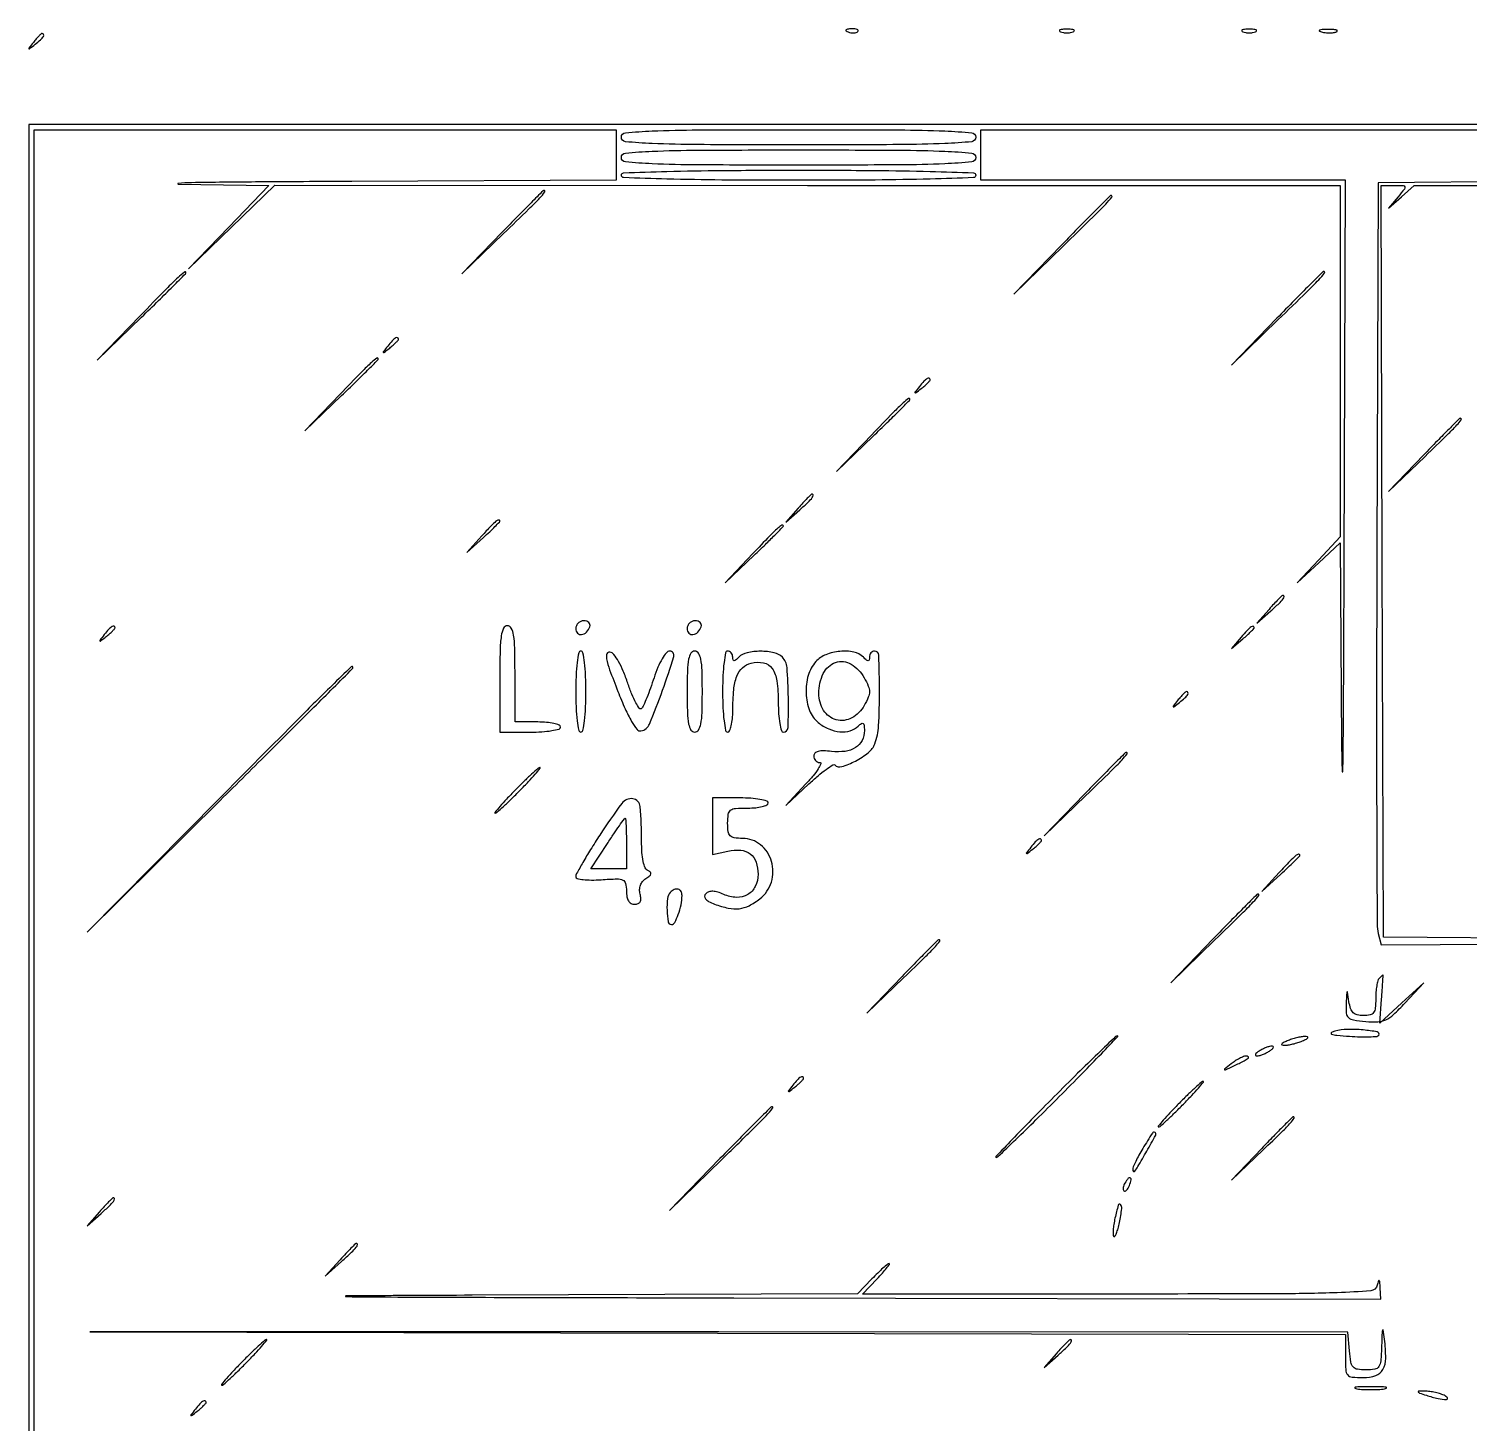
# Model space of a CAD drawing. Extents: x 121 to 921, y 24 to 639.
# Drawn here: x 121 to 405.5, y 353.5 to 628.9 of the extents above; entities that cross this region are included whole.
import ezdxf

# ---------------------------------------------------------------- set-up
doc = ezdxf.new("R2010")
doc.units = 0

msp = doc.modelspace()

# ---------------------------------------------------------------- linework, layer by layer
for points in [[(282.8125, 628.316886, 0.051402), (283.359369, 628.160852, 0.05415), (283.916927, 628.123424, 0.060344), (284.402231, 628.202593, 0.126455), (284.729167, 628.395833, 0.296942), (284.77538, 628.614691, 0.208169), (284.592839, 628.799335, 0.077125), (284.112848, 628.910055, 0.028489), (283.416667, 628.921053, 0.018894), (282.670344, 628.862007, 0.168741), (282.37858, 628.720685, 0.470617), (282.395823, 628.538436, 0.054073)], [(324.75, 628.337719, 0.057986), (325.320008, 628.181385, 0.037979), (326, 628.12966, 0.037979), (326.679992, 628.181385, 0.057986), (327.25, 628.337719, 0.174857), (327.459382, 628.525001, 0.447206), (327.398438, 628.693942, 0.078554), (326.89144, 628.810911, 0.017491), (326, 628.842105, 0.017491), (325.10856, 628.810911, 0.078554), (324.601562, 628.693942, 0.447206), (324.540618, 628.525001, 0.174857)], [(360.75, 628.337719, 0.057986), (361.320008, 628.181385, 0.037979), (362, 628.12966, 0.037979), (362.679992, 628.181385, 0.057986), (363.25, 628.337719, 0.174857), (363.459382, 628.525001, 0.447206), (363.398438, 628.693942, 0.078554), (362.89144, 628.810911, 0.017491), (362, 628.842105, 0.017491), (361.10856, 628.810911, 0.078554), (360.601562, 628.693942, 0.447206), (360.540618, 628.525001, 0.174857)], [(376.269032, 628.307009, 0.037336), (377.036634, 628.167106, 0.029507), (377.880008, 628.127736, 0.030339), (378.671085, 628.185595, 0.06278), (379.269032, 628.344063, 0.31318), (379.386009, 628.52287, 0.333666), (379.257153, 628.684921, 0.052471), (378.580113, 628.787295, 0.014395), (377.5, 628.805051, 0.012823), (376.431793, 628.764444, 0.080377), (375.900903, 628.643467, 0.597527), (375.883358, 628.48334, 0.087174)], [(121.872445, 626.25, 0.001576), (120.99236, 625.120493, 0.377591), (121, 625, 0.377591), (121.120493, 624.99236, 0.001576), (122.25, 625.872445, 0.017685), (123.306759, 626.76332, 0.065617), (123.869516, 627.426111, 0.241985), (123.90695, 627.806605, 0.307699), (123.622445, 628, 0.184603), (123.410139, 627.91885, 0.013803), (122.952641, 627.485937, 0.017649), (122.425681, 626.920402, 0.012436)], [(308, 607.5, -0.387573), (307.194126, 606.616525, -0.012245), (301.916667, 606.260714, -0.009549), (292.873985, 606.046062, -0.001159), (273, 606, -0.001159), (253.126015, 606.046062, -0.009549), (244.083333, 606.260714, -0.012245), (238.805874, 606.616525, -0.387573), (238, 607.5, -0.387573), (238.805874, 608.383475, -0.012245), (244.083333, 608.739286, -0.009549), (253.126015, 608.953938, -0.001159), (273, 609, -0.001159), (292.873985, 608.953938, -0.009549), (301.916667, 608.739286, -0.012245), (307.194126, 608.383475, -0.387573)], [(308, 603.5, -0.387573), (307.194126, 602.616525, -0.012245), (301.916667, 602.260714, -0.009549), (292.873985, 602.046062, -0.001159), (273, 602, -0.001159), (253.126015, 602.046062, -0.009549), (244.083333, 602.260714, -0.012245), (238.805874, 602.616525, -0.387573), (238, 603.5, -0.387573), (238.805874, 604.383475, -0.012245), (244.083333, 604.739286, -0.009549), (253.126015, 604.953938, -0.001159), (273, 605, -0.001159), (292.873985, 604.953938, -0.009549), (301.916667, 604.739286, -0.012245), (307.194126, 604.383475, -0.387573)], [(308, 600, -0.404189), (307.541929, 599.525919, -0.001446), (299, 599.257143, -0.005177), (288.148524, 599.059512, -0.001964), (273, 599, -0.001964), (257.851476, 599.059512, -0.005177), (247, 599.257143, -0.001446), (238.458071, 599.525919, -0.404189), (238, 600, -0.404189), (238.458071, 600.474081, -0.001446), (247, 600.742857, -0.005177), (257.851476, 600.940488, -0.001964), (273, 601, -0.001964), (288.148524, 600.940488, -0.005177), (299, 600.742857, -0.001446), (307.541929, 600.474081, -0.404189)], [(214.47654, 588.75), (206.5, 580.5), (214.75, 588.47654, 0.001254), (219.74677, 593.331984, 0.011243), (221.885156, 595.516407, 0.026504), (222.877726, 596.696578, 0.618992), (222.72654, 597, 0.198516), (222.540372, 596.923053, 0.000381), (220.1903, 594.576563, 0.002609), (217.554356, 591.912967, 0.001604)], [(324.98025, 586.25), (315.5, 576.5), (325.25, 585.98025, 0.001007), (331.163067, 591.752924, 0.009415), (333.657753, 594.292058, 0.019449), (334.879217, 595.687974, 0.630699), (334.73025, 596, 0.198636), (334.545559, 595.923614, 0.000266), (331.754915, 593.135937, 0.002175), (328.634394, 589.988149, 0.001332)], [(142.977922, 572.25), (134.5, 563.5), (143.25, 571.977922, 0.001502), (146.604694, 575.247893, 0.002446), (149.429688, 578.045378, 0.000336), (151.923259, 580.5423, 0.198563), (152, 580.727922, 0.623476), (151.69344, 580.878203, 0.023779), (150.441727, 579.809342, 0.01056), (148.139089, 577.552145, 0.001159)], [(367.479151, 571.75), (358.5, 562.5), (367.75, 571.479151, 0.001078), (373.357581, 576.946062, 0.009955), (375.733542, 579.366938, 0.021452), (376.878704, 580.690584, 0.627342), (376.729151, 581, 0.198603), (376.544018, 580.923445, 0.000298), (373.900238, 578.282812, 0.002303), (370.941228, 575.296421, 0.001412)], [(191.872445, 566.25, 0.001576), (190.99236, 565.120493, 0.377591), (191, 565, 0.377591), (191.120493, 564.99236, 0.001576), (192.25, 565.872445, 0.012436), (192.920402, 566.425681, 0.017649), (193.485938, 566.952641, 0.013803), (193.91885, 567.410139, 0.184603), (194, 567.622445, 0.307699), (193.806605, 567.90695, 0.241985), (193.426111, 567.869516, 0.065617), (192.76332, 567.306759, 0.017685)], [(182.47318, 556.75), (175.5, 549.5), (182.75, 556.47318, 0.001857), (185.529511, 559.166504, 0.003008), (187.870313, 561.479305, 0.000505), (189.922571, 563.535715, 0.198387), (190, 563.72318, 0.60757), (189.703881, 563.876915, 0.033553), (188.665349, 563.036831, 0.012912), (186.717269, 561.136249, 0.001495)], [(296.872445, 558.25, 0.001576), (295.99236, 557.120493, 0.377591), (296, 557, 0.377591), (296.120493, 556.99236, 0.001576), (297.25, 557.872445, 0.012436), (297.920402, 558.425681, 0.017649), (298.485937, 558.952641, 0.013803), (298.91885, 559.410139, 0.184603), (299, 559.622445, 0.307699), (298.806605, 559.90695, 0.241985), (298.426111, 559.869516, 0.065617), (297.76332, 559.306759, 0.017685)], [(287.47318, 548.75), (280.5, 541.5), (287.75, 548.47318, 0.001857), (290.529511, 551.166504, 0.003008), (292.870313, 553.479305, 0.000505), (294.922571, 555.535715, 0.198387), (295, 555.72318, 0.60757), (294.703881, 555.876915, 0.033553), (293.665349, 555.036831, 0.012912), (291.717269, 553.136249, 0.001495)], [(396.47318, 544.75), (389.5, 537.5), (396.75, 544.47318, 0.001495), (401.136249, 548.717269, 0.012912), (403.036831, 550.665349, 0.033553), (403.876915, 551.703881, 0.60757), (403.72318, 552, 0.198387), (403.535715, 551.922571, 0.000505), (401.479305, 549.870312, 0.003008), (399.166504, 547.529511, 0.001857)], [(272.924314, 534.25), (270.5, 531.5), (273.25, 533.924314, 0.007047), (274.901388, 535.422009, 0.038158), (275.720118, 536.311864, 0.157803), (275.891157, 536.773973, 0.426412), (275.674314, 537, 0.194102), (275.471891, 536.918342, 0.004632), (274.732156, 536.192188, 0.009492), (273.876984, 535.303915, 0.006223)], [(210.437091, 528.75), (207.5, 525.5), (210.75, 528.437091, 0.004953), (211.995657, 529.585435, 0.007681), (213.045312, 530.603329, 0.003116), (213.918954, 531.487928, 0.195675), (214, 531.687091, 0.469811), (213.760705, 531.885551, 0.126516), (213.245213, 531.644302, 0.031436), (212.239026, 530.702672, 0.005203)], [(263.96584, 525.25), (258.5, 519.5), (264.25, 524.96584, 0.002429), (266.454324, 527.081711, 0.003903), (268.310938, 528.909561, 0.000843), (269.921604, 530.525668, 0.198036), (270, 530.71584, 0.580622), (269.718401, 530.876586, 0.050698), (268.887147, 530.26449, 0.016599), (267.293238, 528.721355, 0.00208)], [(365.924314, 514.25), (363.5, 511.5), (366.25, 513.924314, 0.007047), (367.901388, 515.422009, 0.038158), (368.720118, 516.311864, 0.157803), (368.891157, 516.773973, 0.426412), (368.674314, 517, 0.194102), (368.471891, 516.918342, 0.004632), (367.732156, 516.192188, 0.009492), (366.876984, 515.303915, 0.006223)], [(135.872445, 509.25, 0.001576), (134.99236, 508.120493, 0.377591), (135, 508, 0.377591), (135.120493, 507.99236, 0.001576), (136.25, 508.872445, 0.012436), (136.920402, 509.425681, 0.017649), (137.485938, 509.952641, 0.013803), (137.91885, 510.410139, 0.184603), (138, 510.622445, 0.307699), (137.806605, 510.90695, 0.241985), (137.426111, 510.869516, 0.065617), (136.76332, 510.306759, 0.017685)], [(214, 500.5), (214, 490), (220, 490, 0.015416), (222.316313, 490.071434, 0.025878), (224.25, 490.291667, 0.024068), (225.696775, 490.604992, 0.339565), (226, 491, 0.31052), (225.732972, 491.388512, 0.036969), (224.678125, 491.70625, 0.033738), (223.224757, 491.927717, 0.020945), (221.5, 492), (217, 492), (217, 501.5, 0.005528), (216.944052, 506.560229, 0.033635), (216.710526, 509.166667, 0.080293), (216.261374, 510.536487, 0.280451), (215.5, 511, 0.292784), (214.729954, 510.506808, 0.072528), (214.285714, 509, 0.030643), (214.054606, 506.139949, 0.004841)], [(229, 510.416667, 0.190724), (229.346973, 509.540134, 0.244413), (230.153639, 509.257027, 0.165501), (231.122932, 509.749304, 0.113253), (231.770833, 510.8125, 0.134046), (231.795817, 511.264262, 0.144529), (231.585286, 511.651172, 0.119977), (231.158616, 511.910766, 0.077096), (230.583333, 512, 0.099038), (229.979073, 511.879125, 0.097945), (229.465104, 511.534896, 0.097945), (229.120875, 511.020927, 0.099038)], [(251, 510.416667, 0.190724), (251.346973, 509.540134, 0.244413), (252.153639, 509.257027, 0.165501), (253.122932, 509.749304, 0.113253), (253.770833, 510.8125, 0.134046), (253.795817, 511.264262, 0.144529), (253.585286, 511.651172, 0.119977), (253.158616, 511.910766, 0.077096), (252.583333, 512, 0.099038), (251.979073, 511.879125, 0.097945), (251.465104, 511.534896, 0.097945), (251.120875, 511.020927, 0.099038)], [(360.404988, 508.75), (358.5, 506.5), (360.75, 508.404988, 0.008332), (361.612165, 509.159969, 0.012381), (362.339063, 509.851732, 0.007508), (362.918017, 510.44834, 0.191119), (363, 510.654988, 0.372044), (362.789444, 510.898791, 0.197337), (362.373826, 510.795506, 0.048385), (361.598996, 510.102181, 0.010402)], [(229, 498, 0.010616), (229.067911, 494.801826, 0.020476), (229.28125, 492.25, 0.01702), (229.586179, 490.340974, 0.358912), (230, 490, 0.358912), (230.413821, 490.340974, 0.01702), (230.71875, 492.25, 0.020476), (230.932089, 494.801826, 0.010616), (231, 498, 0.010616), (230.932089, 501.198174, 0.020476), (230.71875, 503.75, 0.01702), (230.413821, 505.659026, 0.358912), (230, 506, 0.358912), (229.586179, 505.659026, 0.01702), (229.28125, 503.75, 0.020476), (229.067911, 501.198174, 0.010616)], [(237.320313, 498.044078, 0.011153), (238.770725, 494.588588, 0.027054), (240.032709, 492.127456, 0.032008), (241.111282, 490.523171, 0.283741), (241.874221, 490.234295, 0.250489), (243.548457, 491.593375, 0.013081), (246.14904, 498.260927, 0.012952), (248.354468, 504.919934, 0.503169), (247.552932, 506, 0.225987), (246.89576, 505.686991, 0.037276), (246.071933, 504.501383, 0.033656), (245.225937, 502.81704, 0.021116), (244.457446, 500.75, -0.007825), (243.749284, 498.678276, -0.010033), (243.029904, 496.796172, -0.008135), (242.373818, 495.250509, -0.080731), (241.989579, 494.6625, -0.473134), (241.576865, 494.684381, -0.03434), (240.878144, 495.785781, -0.028584), (240.080542, 497.482105, -0.015173), (239.279634, 499.6625, 0.01905), (238.385831, 502.038725, 0.031231), (237.431105, 503.96422, 0.03497), (236.505203, 505.33915, 0.181093), (235.737447, 505.809783, 0.367916), (235.154165, 505.480855, 0.139215), (235.07793, 504.474107, 0.038042), (235.690679, 502.319865, 0.005484)], [(251, 498, 0.006994), (251.05863, 493.808516, 0.039364), (251.296875, 491.583333, 0.093584), (251.753078, 490.413981, 0.258593), (252.5, 490, 0.258593), (253.246922, 490.413981, 0.093584), (253.703125, 491.583333, 0.039364), (253.94137, 493.808516, 0.006994), (254, 498, 0.006994), (253.94137, 502.191484, 0.039364), (253.703125, 504.416667, 0.093584), (253.246922, 505.586019, 0.258593), (252.5, 506, 0.258593), (251.753078, 505.586019, 0.093584), (251.296875, 504.416667, 0.039364), (251.05863, 502.191484, 0.006994)], [(258, 498, 0.010616), (258.067911, 494.801826, 0.020476), (258.28125, 492.25, 0.01702), (258.586179, 490.340974, 0.358912), (259, 490, 0.30286), (259.388678, 490.259205, 0.040109), (259.710261, 491.248438, 0.035558), (259.936084, 492.621157, 0.022191), (260.013655, 494.25, -0.021567), (260.205312, 498.382949, -0.069865), (260.827183, 501.051272, -0.113497), (261.945309, 502.705085, -0.126764), (263.632478, 503.622606, -0.110597), (266.09688, 503.685724, -0.194933), (267.774875, 502.587004, -0.119908), (268.727162, 500.112385, -0.03218), (269, 495.877555, 0.015847), (269.071723, 493.615155, 0.026292), (269.292535, 491.719389, 0.024601), (269.606453, 490.300385, 0.33803), (270, 490, 0.404247), (270.928845, 490.897657, 0.011916), (270.990271, 496.851156, 0.014966), (270.733346, 502.761579, 0.179911), (269.8, 504.8, 0.145505), (268.166026, 505.685055, 0.051905), (265.5, 505.962564, 0.051905), (262.833974, 505.685055, 0.145505), (261.2, 504.8, -0.018208), (260.578624, 504.222304, -0.180052), (260.25, 504.1, -0.354955), (260.056215, 504.257401, -0.051663), (260, 504.8, 0.081935), (259.924388, 505.25832, 0.092192), (259.70625, 505.6475, 0.100665), (259.381414, 505.907722, 0.119248), (259, 506, 0.358912), (258.586179, 505.659026, 0.01702), (258.28125, 503.75, 0.020476), (258.067911, 501.198174, 0.010616)], [(276.427715, 503.920126, 0.114894), (274.911598, 501.189067, 0.079134), (274.486022, 497.661356, 0.081005), (275.173996, 494.259366, 0.133013), (276.883511, 491.893243, 0.068164), (278.956355, 490.63789, 0.080442), (281.177035, 490.075857, 0.091635), (283.221865, 490.271555, 0.12749), (284.8, 491.2, -0.039607), (285.407191, 491.717925, -0.325427), (285.75, 491.717176, -0.216617), (285.955663, 491.351845, -0.021525), (286, 490.322445, -0.116363), (285.537579, 488.362368, -0.135818), (284.260968, 486.945442, -0.110706), (282.204633, 486.201929, -0.060737), (279.513773, 486.188185, 0.021995), (277.914677, 486.303896, 0.069123), (276.847206, 486.186242, 0.129923), (276.233094, 485.84579, 0.204323), (276, 485.299199, 0.091449), (276.091479, 484.803219, 0.095834), (276.353366, 484.38164, 0.099512), (276.743987, 484.09953, 0.107184), (277.202948, 484, -0.535305), (277.396245, 483.709937, -0.044778), (276.891611, 482.751562, -0.029447), (275.886698, 481.38205, -0.014295), (274.453831, 479.75), (270.501767, 475.5), (275.061689, 479.772528, -0.011188), (276.847857, 481.3726, -0.018365), (278.436951, 482.635183, -0.012737), (279.758792, 483.557464, -0.356305), (280.148648, 483.518019, 0.278946), (281.545329, 483.17425, 0.045467), (284.233901, 484.29073, 0.046694), (286.820021, 485.976918, 0.134901), (288.071408, 487.687818, 0.078086), (288.821491, 491.251247, 0.013878), (288.984554, 498.085375, 0.007056), (288.856934, 505.170161, 0.404836), (288, 506, 0.119248), (287.618586, 505.907722, 0.100665), (287.29375, 505.6475, 0.092192), (287.075612, 505.25832, 0.081935), (287, 504.8, -0.051663), (286.943785, 504.257401, -0.354955), (286.75, 504.1, -0.180052), (286.421376, 504.222304, -0.018208), (285.8, 504.8, 0.147787), (283.912875, 505.811297, 0.073156), (281.173334, 505.955107, 0.070974), (278.406432, 505.29172, 0.115055)], [(285.968457, 500.75, -0.026218), (286.773714, 499.107056, -0.101253), (286.99983, 498, -0.101231), (286.772984, 496.892967, -0.0262), (285.966582, 495.25, -0.140939), (283.508084, 492.807673, -0.192906), (280.442952, 492.435173, -0.191521), (277.952761, 494.28402, -0.139312), (277, 497.63717, -0.111947), (277.89294, 501.57541, -0.200313), (280.326928, 503.751308, -0.222519), (283.373236, 503.43388, -0.130972)], [(158.492788, 476.75), (132.5, 450.5), (158.75, 476.492788, 0.000463), (168.815108, 486.477766, 0.000767), (177.289062, 494.92575, 0.000033), (184.925723, 502.563432, 0.198878), (185, 502.742788, 0.660446), (184.653942, 502.890499, 0.002916), (180.804257, 499.159308, 0.00337), (174.358944, 492.753291, 0.00031)], [(347.872445, 496.25, 0.001576), (346.99236, 495.120493, 0.377591), (347, 495, 0.377591), (347.120493, 494.99236, 0.001576), (348.25, 495.872445, 0.017685), (349.306759, 496.76332, 0.065617), (349.869516, 497.426111, 0.241985), (349.90695, 497.806605, 0.307699), (349.622445, 498, 0.184603), (349.410139, 497.91885, 0.013803), (348.952641, 497.485937, 0.017649), (348.425681, 496.920402, 0.012436)], [(329.47654, 477.75), (321.5, 469.5), (329.75, 477.47654, 0.001254), (334.74677, 482.331984, 0.011243), (336.885156, 484.516407, 0.026504), (337.877726, 485.696578, 0.618992), (337.72654, 486, 0.198516), (337.540372, 485.923053, 0.000381), (335.1903, 483.576563, 0.002609), (332.554356, 480.912967, 0.001604)], [(217, 478.5, 0.005315), (215.341221, 476.773493, 0.009649), (214.027781, 475.321875, 0.005222), (213.018986, 474.138017, 0.636069), (213.083584, 474, 0.183746), (213.40394, 474.121842, 0.003583), (214.734031, 475.321875, 0.008106), (216.271216, 476.775353, 0.005286), (218, 478.5, 0.005315), (219.658779, 480.226507, 0.009649), (220.972219, 481.678125, 0.005222), (221.981014, 482.861983, 0.636069), (221.916416, 483, 0.183746), (221.59606, 482.878158, 0.003583), (220.265969, 481.678125, 0.008106), (218.728784, 480.224647, 0.005286)], [(233.75, 469.672303, 0.005446), (231.929947, 466.806647, 0.007955), (230.39513, 464.24064, 0.004389), (229.159418, 462.053915, 0.126904), (228.999378, 461.435219, 0.347224), (229.272372, 461.089032, 0.029374), (230.467872, 460.876509, 0.02908), (232.082316, 460.781051, 0.017527), (233.999378, 460.846513, -0.008894), (237.152455, 461.008712, -0.114602), (238.301889, 460.782166, -0.239189), (238.841005, 460.113349, -0.052267), (239, 458.596513, 0.042977), (239.098024, 457.458179, 0.096569), (239.405654, 456.651531, 0.132401), (239.917879, 456.173729, 0.12245), (240.616631, 456, 0.088388), (241.310021, 456.123539, 0.181583), (241.721622, 456.478674, 0.142011), (241.85692, 457.090827, 0.047828), (241.709635, 458.002357, -0.072226), (241.609344, 458.897476, -0.08075), (241.776334, 459.748435, -0.082529), (242.199433, 460.488062, -0.079981), (242.843003, 461.060398, 0.028527), (243.581302, 461.59228, 0.160737), (243.840297, 461.995716, 0.281893), (243.735869, 462.336239, 0.08165), (243.25, 462.641374, -0.200079), (242.721705, 463.177517, -0.043259), (242.333193, 464.448682, -0.034813), (242.08045, 466.234984, -0.017741), (242, 468.501546, 0.020552), (241.720008, 475.310618, 0.350262), (240.283632, 476.833998, 0.274784), (238.098876, 475.922218, 0.015592)], [(256, 471.420545), (256, 465.841089), (259.040959, 466.508996, -0.07551), (261.568856, 466.674735, -0.143915), (263.450775, 465.942357, -0.148075), (264.603172, 464.32741, -0.081623), (265, 461.912739, -0.11258), (264.457304, 459.533021, -0.149294), (262.960182, 457.909226, -0.142031), (260.747623, 457.350412, -0.098502), (258.221381, 457.944993, 0.031762), (257.04226, 458.394243, 0.065328), (256.070464, 458.561109, 0.087895), (255.290025, 458.454502, 0.119134), (254.685035, 458.085035, 0.172672), (254.443029, 457.57552, 0.202517), (254.599077, 457.06778, 0.099456), (255.237168, 456.557315, 0.028296), (256.40226, 456.037161, 0.03676), (259.129246, 455.223888, 0.08303), (261.275087, 455.115074, 0.089689), (263.235193, 455.708357, 0.048464), (265.365141, 457.07258, 0.152625), (267.633134, 460.377989, 0.145473), (267.672021, 464.456271, 0.153653), (265.50157, 467.738166, 0.172061), (261.943296, 469, -0.032159), (260.296639, 469.106019, -0.168145), (259.495275, 469.504816, -0.164834), (259.103024, 470.318649, -0.030609), (259, 472, -0.033956), (259.120733, 473.775737, -0.200505), (259.583333, 474.5625, -0.14616), (260.561635, 474.923201, -0.015744), (263, 475, 0.023598), (264.532944, 475.07239, 0.037669), (265.825, 475.29375, 0.04382), (266.748945, 475.612873, 0.295869), (267, 476, 0.332234), (266.707933, 476.391033, 0.026982), (265.384375, 476.70625, 0.027868), (263.60834, 476.927854, 0.017105), (261.5, 477), (256, 477)], [(239, 468), (239, 463), (235.492314, 463), (231.984628, 463), (235.242314, 467.982033, -0.003135), (236.509192, 469.893222, -0.005029), (237.616492, 471.505871, -0.001271), (238.59686, 472.895798, -0.224199), (238.75, 472.982033, -0.417659), (238.851186, 472.893371, -0.002465), (238.926562, 471.525972, -0.007847), (238.982038, 469.915986, -0.004687)], [(318.872445, 467.25, 0.001576), (317.99236, 466.120493, 0.377591), (318, 466, 0.377591), (318.120493, 465.99236, 0.001576), (319.25, 466.872445, 0.012436), (319.920402, 467.425681, 0.017649), (320.485937, 467.952641, 0.013803), (320.91885, 468.410139, 0.184603), (321, 468.622445, 0.307699), (320.806605, 468.90695, 0.241985), (320.426111, 468.869516, 0.065617), (319.76332, 468.306759, 0.017685)], [(367.946167, 462.25), (364.5, 458.5), (368.25, 461.946167, 0.004107), (369.687395, 463.289043, 0.006442), (370.898438, 464.469273, 0.00223), (371.919596, 465.49958, 0.196596), (372, 465.696167, 0.503731), (371.749449, 465.881757, 0.102567), (371.17594, 465.568348, 0.026699), (370.052752, 464.505211, 0.004068)], [(247.666667, 458.333333, 0.17175), (247.102965, 457.151989, 0.034824), (247.019463, 454.795244, 0.032797), (247.245173, 452.540526, 0.366574), (247.883369, 452, 0.275453), (248.548064, 452.39625, 0.036272), (249.250712, 453.956518, 0.038457), (249.791669, 455.883021, 0.046521), (249.986345, 457.75, 0.132067), (249.784539, 458.5348, 0.205348), (249.237072, 458.952222, 0.16895), (248.463845, 458.883709, 0.090819)], [(354.977922, 449.25), (346.5, 440.5), (355.25, 448.977922, 0.001159), (360.552145, 454.139089, 0.01056), (362.809342, 456.441727, 0.023779), (363.878203, 457.69344, 0.623476), (363.727922, 458, 0.198563), (363.5423, 457.923259, 0.000336), (361.045378, 455.429688, 0.002446), (358.247893, 452.604694, 0.001502)], [(293.47318, 441.75), (286.5, 434.5), (293.75, 441.47318, 0.001495), (298.136249, 445.717269, 0.012912), (300.036831, 447.665349, 0.033553), (300.876915, 448.703881, 0.60757), (300.72318, 449, 0.198387), (300.535715, 448.922571, 0.000505), (298.479305, 446.870313, 0.003008), (296.166504, 444.529511, 0.001857)], [(387.666667, 441.333333, 0.13383), (387.407375, 440.879756, 0.022027), (387.195833, 439.883333, 0.022866), (387.048852, 438.658442, 0.018427), (387, 437.333333, -0.023891), (386.912358, 435.500167, -0.134574), (386.567482, 434.592431, -0.18405), (385.869044, 434.138676, -0.05308), (384.566422, 434, -0.057778), (383.351599, 434.140851, -0.134975), (382.5548, 434.575302, -0.121485), (382.041656, 435.391064, -0.042367), (381.716254, 436.75, 0.001034), (381.426063, 438.63922, 0.554519), (381.336892, 438.677311, 0.231888), (381.256671, 438.532593, 0.000709), (381.149832, 436.355035, 0.032241), (381.181443, 434.479565, 0.189617), (381.606782, 433.612587, 0.1455), (382.578602, 433.142016, 0.016724), (385.014057, 432.827269, 0.034622), (387.388995, 432.765835, 0.099392), (388.983094, 433.158452, 0.079189), (390.502441, 434.192703, 0.016814), (392.764057, 436.472234), (396.5, 440.5), (392.153268, 436.5), (387.806536, 432.5), (388.160474, 437.25, 0.001776), (388.289688, 439.071411, 0.002969), (388.383847, 440.604688, 0.000356), (388.458238, 441.963728, 0.430111), (388.423873, 442, 0.177375), (388.366752, 441.979078, 0.004925), (388.164096, 441.804167, 0.009539), (387.928702, 441.58881, 0.006337)], [(323.5, 418, 0.001959), (318.945457, 413.397636, 0.003373), (315.193955, 409.525, 0.000647), (311.969949, 406.142901, 0.659097), (312.031264, 406, 0.193351), (312.371558, 406.136703, 0.000567), (315.900205, 409.525, 0.00316), (319.875467, 413.399505, 0.001955), (324.5, 418, 0.001959), (329.054543, 422.602364, 0.003373), (332.806045, 426.475, 0.000647), (336.030051, 429.857099, 0.659097), (335.968736, 430, 0.193351), (335.628442, 429.863297, 0.000567), (332.099795, 426.475, 0.00316), (328.124533, 422.600495, 0.001955)], [(369.5, 429, 0.015364), (368.696484, 428.625069, 0.14515), (368.422706, 428.367142, 0.507108), (368.497353, 428.196198, 0.055166), (369, 428.140571, 0.04179), (369.715952, 428.200514, 0.018434), (370.646875, 428.393028, 0.018093), (371.624391, 428.670913, 0.02318), (372.5, 429, 0.015364), (373.303516, 429.374931, 0.14515), (373.577294, 429.632858, 0.507108), (373.502647, 429.803802, 0.055166), (373, 429.859429, 0.04179), (372.284048, 429.799486, 0.018434), (371.353125, 429.606972, 0.018093), (370.375609, 429.329087, 0.02318)], [(378.928937, 430.936317, 0.084807), (378.246795, 430.632308, 0.617999), (378.280364, 430.364629, 0.059646), (379.323632, 430.131565, 0.006116), (381.845755, 429.908008, 0.011674), (383.922935, 429.798171, 0.017534), (385.737586, 429.808302, 0.012576), (387.205645, 429.905037, 0.235876), (387.587734, 430.14153, 0.525902), (387.309502, 430.772978, 0.023986), (384.541218, 431.161665, 0.028265), (381.387356, 431.272153, 0.057197)], [(364, 427, 0.027796), (363.485814, 426.625641, 0.102785), (363.234375, 426.315379, 0.335455), (363.267727, 426.122372, 0.190341), (363.5, 426.030626, 0.067616), (363.987337, 426.096832, 0.024967), (364.646875, 426.315379, 0.024204), (365.352293, 426.628962, 0.026766), (366, 427, 0.027796), (366.514186, 427.374359, 0.102785), (366.765625, 427.684621, 0.335455), (366.732273, 427.877628, 0.190341), (366.5, 427.969374, 0.067616), (366.012663, 427.903168, 0.024967), (365.353125, 427.684621, 0.024204), (364.647707, 427.371038, 0.026766)], [(358.44113, 424.444834, 0.001461), (357.14463, 423.39989, 0.508695), (357.150225, 423.291678, 0.260205), (357.311599, 423.280547, 0.001053), (359, 424.080288, 0.006075), (360.985372, 425.055586, 0.053694), (361.803239, 425.586824, 0.489146), (361.797238, 425.854728, 0.161007), (361.357796, 426, 0.098188), (360.85653, 425.900605, 0.024594), (360.098616, 425.54317, 0.024166), (359.255882, 425.040098, 0.022242)], [(271.872445, 420.25, 0.001576), (270.99236, 419.120493, 0.377591), (271, 419, 0.377591), (271.120493, 418.99236, 0.001576), (272.25, 419.872445, 0.012436), (272.920402, 420.425681, 0.017649), (273.485937, 420.952641, 0.013803), (273.91885, 421.410139, 0.184603), (274, 421.622445, 0.307699), (273.806605, 421.90695, 0.241985), (273.426111, 421.869516, 0.065617), (272.76332, 421.306759, 0.017685)], [(348, 416.5, 0.005315), (346.341221, 414.773493, 0.009649), (345.027781, 413.321875, 0.005222), (344.018986, 412.138017, 0.636069), (344.083584, 412, 0.183746), (344.40394, 412.121842, 0.003583), (345.734031, 413.321875, 0.008106), (347.271216, 414.775353, 0.005286), (349, 416.5, 0.005315), (350.658779, 418.226507, 0.009649), (351.972219, 419.678125, 0.005222), (352.981014, 420.861983, 0.636069), (352.916416, 421, 0.183746), (352.59606, 420.878158, 0.003583), (351.265969, 419.678125, 0.008106), (349.728784, 418.224647, 0.005286)], [(257.481238, 405.75), (247.5, 395.5), (257.75, 405.481238, 0.000944), (263.968595, 411.559692, 0.008931), (266.581974, 414.217101, 0.017713), (267.879734, 415.685579, 0.633634), (267.731238, 416, 0.198664), (267.546949, 415.923768, 0.000239), (264.609437, 412.989062, 0.002061), (261.327415, 409.679875, 0.00126)], [(364.468697, 407.75), (358.5, 401.5), (364.75, 407.468697, 0.001842), (368.526162, 411.101597, 0.015158), (370.188581, 412.813502, 0.043781), (370.876507, 413.712971, 0.591372), (370.718697, 414, 0.198184), (370.529557, 413.921966, 0.0007), (368.766721, 412.164062, 0.003552), (366.777178, 410.146053, 0.002203)], [(340.98904, 407.75, 0.011448), (340.23, 406.438443, 0.014273), (339.588462, 405.185417, 0.012538), (339.111225, 404.115525, 0.097916), (339.003738, 403.583333, 0.20396), (339.149137, 403.237819, 0.450124), (339.401147, 403.256969, 0.030705), (340.009337, 404.169953, 0.001572), (341.785605, 407.25, 0.005352), (343.541935, 410.395335, 0.396176), (343.405827, 410.915655, 0.41173), (342.894533, 410.800987, 0.005373)], [(337.458881, 400.933469, 0.049364), (337.242038, 400.490157, 0.059701), (337.133355, 400.040231, 0.070517), (337.142323, 399.651151, 0.156651), (337.276326, 399.390341, 0.281567), (337.50546, 399.335123, 0.118528), (337.786868, 399.507038, 0.069269), (338.083816, 399.899181, 0.035865), (338.345077, 400.456872, 0.029555), (338.696703, 401.564815, 0.344086), (338.525317, 401.954259, 0.36195), (338.120758, 401.871774, 0.030391)], [(134.924314, 395.25), (132.5, 392.5), (135.25, 394.924314, 0.007047), (136.901388, 396.422009, 0.038158), (137.720118, 397.311864, 0.157803), (137.891157, 397.773973, 0.426412), (137.674314, 398, 0.194102), (137.471891, 397.918342, 0.004632), (136.732156, 397.192187, 0.009492), (135.876984, 396.303915, 0.006223)], [(335.5, 394, 0.01597), (335.269322, 392.762329, 0.022363), (335.14853, 391.644178, 0.019692), (335.127212, 390.737739, 0.194793), (335.272895, 390.393772, 0.48507), (335.492971, 390.419832, 0.041556), (335.787715, 391.004993, 0.030764), (336.096921, 391.931753, 0.015782), (336.375, 393.125, 0.012466), (336.852048, 395.863586, 0.237556), (336.587905, 396.663523, 0.573557), (336.135515, 396.545065, 0.014249)], [(182.437091, 385.75), (179.5, 382.5), (182.75, 385.437091, 0.005203), (184.702672, 387.239026, 0.031436), (185.644302, 388.245213, 0.126516), (185.885551, 388.760705, 0.469811), (185.687091, 389, 0.195675), (185.487928, 388.918954, 0.003116), (184.603329, 388.045313, 0.007681), (183.585435, 386.995657, 0.004953)], [(287.505942, 382.006202), (284.637701, 379.012404), (208.568851, 378.749862, 0.000872), (183.565151, 378.619934, 0.991667), (183.564969, 378.492051, 0.001835), (204.143954, 378.366016, 0.000137), (260.25, 378.24366), (388, 378), (387.883999, 380.25, 0.005718), (387.812001, 381.392295, 0.197309), (387.693656, 381.62878, 0.541772), (387.550633, 381.5883, 0.01159), (387.310674, 380.75, -0.31799), (386.005912, 379.652288, -0.012355), (379.375663, 379.260903, -0.007913), (367.420926, 379.04058, -0.000651), (336.239585, 379), (285.625818, 379), (288.5, 382, 0.008169), (289.567534, 383.151342, 0.015461), (290.383016, 384.11875, 0.013139), (290.94329, 384.866259, 0.608887), (290.874182, 385, 0.1761), (290.56922, 384.889155, 0.00734), (289.678512, 384.120572, 0.011934), (288.641234, 383.153321, 0.008117)], [(388.160037, 368.75, -0.011496), (387.992046, 365.788806, -0.125278), (387.609351, 364.667572, -0.209846), (386.809662, 364.14486, -0.041334), (385.060365, 364, -0.038567), (383.37919, 364.129869, -0.177457), (382.538127, 364.595312, -0.138361), (382.080779, 365.569015, -0.020394), (381.810365, 367.75), (381.5, 371.5), (257.249977, 371.505882), (132.999954, 371.511764), (256.999977, 371.251976), (381, 370.992189), (381, 366.746094, 0.013762), (381.074951, 364.023576, 0.161489), (381.458644, 363.049553, 0.198802), (382.314752, 362.600762, 0.022591), (384.543694, 362.5, 0.081579), (386.995066, 362.902641, 0.187655), (388.405479, 364.082421, 0.126931), (388.969836, 366.286218, 0.029924), (388.733716, 370.111627, 0.004651), (388.496811, 371.912792, 0.761295), (388.369016, 371.929413, 0.089877), (388.259377, 371.43791, 0.001631)], [(163, 365.5, 0.005315), (161.341221, 363.773493, 0.009649), (160.027781, 362.321875, 0.005222), (159.018986, 361.138017, 0.636069), (159.083584, 361, 0.183746), (159.40394, 361.121842, 0.003583), (160.734031, 362.321875, 0.008106), (162.271216, 363.775353, 0.005286), (164, 365.5, 0.005315), (165.658779, 367.226507, 0.009649), (166.972219, 368.678125, 0.005222), (167.981014, 369.861983, 0.636069), (167.916416, 370, 0.183746), (167.59606, 369.878158, 0.003583), (166.265969, 368.678125, 0.008106), (164.728784, 367.224647, 0.005286)], [(323.924314, 367.25), (321.5, 364.5), (324.25, 366.924314, 0.007047), (325.901388, 368.422009, 0.038158), (326.720118, 369.311864, 0.157803), (326.891157, 369.773973, 0.426412), (326.674314, 370, 0.194102), (326.471891, 369.918342, 0.004632), (325.732156, 369.192187, 0.009492), (324.876984, 368.303915, 0.006223)], [(383.25, 360.283746, 0.023547), (384.502218, 360.153981, 0.014044), (386, 360.111902, 0.014044), (387.497782, 360.153981, 0.023547), (388.75, 360.283746, 0.124239), (389.112409, 360.435926, 0.664672), (389.076562, 360.577962, 0.03126), (387.97062, 360.675363, 0.006336), (386, 360.700336, 0.006336), (384.02938, 360.675363, 0.03126), (382.923438, 360.577962, 0.664672), (382.887591, 360.435926, 0.124239)], [(397, 359, 0.021183), (399.29906, 358.369713, 0.056364), (400.987773, 358.178743, 0.616563), (401.144577, 358.490687, 0.132187), (400.5, 359, 0.030584), (399.588662, 359.327209, 0.019741), (398.5, 359.598337, 0.019847), (397.410457, 359.779667, 0.034995), (396.5, 359.830035, 0.010858), (395.469886, 359.79251, 0.56424), (395.393431, 359.647517, 0.1769), (395.638787, 359.449736, 0.004584)], [(153.872445, 356.25, 0.001576), (152.99236, 355.120493, 0.377591), (153, 355, 0.377591), (153.120493, 354.99236, 0.001576), (154.25, 355.872445, 0.012436), (154.920402, 356.425681, 0.017649), (155.485938, 356.952641, 0.013803), (155.91885, 357.410139, 0.184603), (156, 357.622445, 0.307699), (155.806605, 357.90695, 0.241985), (155.426111, 357.869516, 0.065617), (154.76332, 357.306759, 0.017685)]]:
    msp.add_lwpolyline(points, format="xyb", close=True)
msp.add_lwpolyline([(506.25, 610.000013), (121, 610), (121, 378.507503), (121, 147.015007)])
for points in [[(122, 148), (122, 378.5), (122, 609), (179.5, 609), (237, 609), (237, 604), (237, 599), (184.75, 598.774599, 0.00065), (165.76423, 598.667995, 0.00209), (153.122067, 598.527725, 0.018679), (150.447784, 598.386854, 0.948069), (150.45278, 598.250699), (168.40556, 597.9522), (160.452891, 589.7261), (152.500223, 581.5), (161.024496, 589.753479), (169.548769, 598.006957), (274.774384, 597.990734), (380, 597.974511), (380, 563.275107), (380, 528.575703), (375.75, 524.038735), (371.5, 519.501767), (375.73822, 523.442328), (379.976439, 527.382889), (380.250166, 487.941444, 0.00762), (380.377771, 482.189043, 0.974474), (380.513414, 482.190612, 0.002351), (380.653391, 496.786545, 0.000431), (380.761946, 523.75), (381, 599), (345, 599), (309, 599), (309, 604), (309, 609), (506.5, 609)], [(445, 599), (387.5, 598.5), (387.224465, 525.5, 0.000709), (387.15812, 497.353732, 0.001129), (387.189841, 473.282813, 0.000214), (387.274863, 452.048951, 0.058326), (387.493517, 450.25), (388.038104, 448), (434.769052, 448.213756, 0.000739)], [(422.955018, 449.236631), (388.5, 449.5), (388.273277, 523.75), (388.046553, 598), (390.678264, 598, -0.010235), (392.411963, 597.964507, -0.313332), (392.739345, 597.716546, -0.251799), (392.659661, 597.273758, -0.007325), (391.412142, 595.75), (389.514308, 593.5), (392.058863, 595.738029), (394.603417, 597.976057), (466.801708, 597.986402)]]:
    msp.add_lwpolyline(points, format="xyb")

doc.saveas('drawing.dxf')
